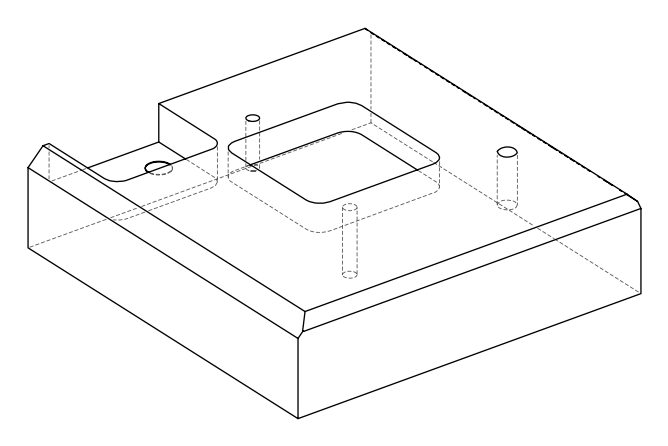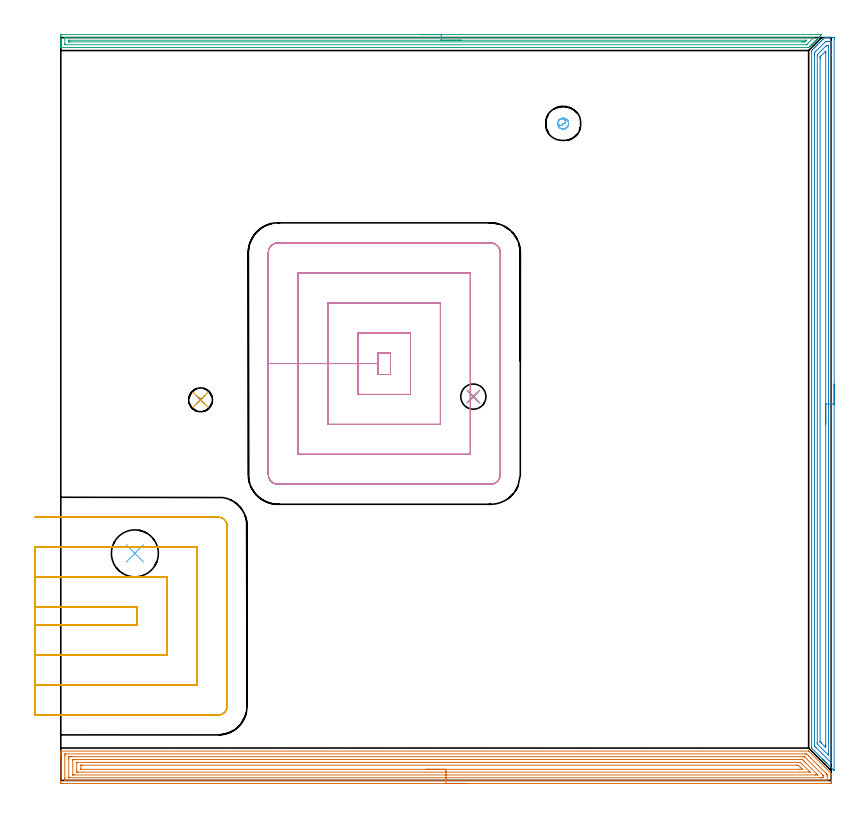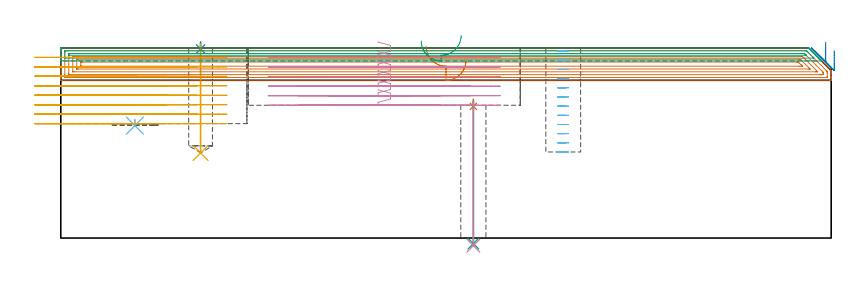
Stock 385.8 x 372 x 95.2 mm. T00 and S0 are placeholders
(PLAN: 12 operations, 7 tool changes, 76.2 min)
(1 SPOT_DRILL | STEP1HOLE | NXT0321_9005460120000 | 0.04 min | 3144 mm3)
(2 SPOT_DRILL_1 | STEP1POCKET | NXT0321_9005460120000 | 0.03 min | 1 mm3)
(3 DRILL_THROUGH_HOLE_INTO_CENTER | STEP1HOLE | NXT0301_042 | 0.29 min | 2623 mm3)
(4 DRILL_TO_ENLARGE_THROUGH_HOLE | STEP1HOLE | NXT0301_097 | 0.3 min | 6073 mm3)
(5 DRILL_BLIND_HOLE_INTO_CENTER | STEP1POCKET | UGT0301_229 | 0.22 min | 5566 mm3)
(6 INDEXABLE_INSERT_DRILL_BLIND_HOLE_FROM_SOLID | STEP1POCKET_2 | NXT0302_018 | 0.02 min | 16736 mm3)
(7 AREA_MILL | FG_CHAMFER_SURFACE | UGT0205_001 | 18.64 min | 50608 mm3)
(8 AREA_MILL_1 | FG_CHAMFER_SURFACE_1 | UGT0205_001 | 11.8 min | 22963 mm3)
(9 AREA_MILL_2 | FG_CHAMFER_SURFACE_2 | UGT0205_001 | 9.24 min | 7964 mm3)
(10 MILL_RECTANGULAR_POCKET | POCKET_RECTANGULAR_STRAIGHT | UGT0201_094 | Follow Part, ap 5, ae 75% | 15.86 min | 541771 mm3)
(11 MILL_SLOT | SLOT_PARTIAL_RECTANGULAR | UGT0201_094 | Follow Part, ap 5, ae 75% | 18.44 min | 400669 mm3)
(12 MILL_BLIND_HOLE_FROM_SOLID_MATERIAL | STEP1POCKET_1 | NXT0201_011 | Spiral | 1.37 min | 12399 mm3)
(TOOL NXT0321_9005460120000 | NC Spot Drill, 142deg, 12mm, Carbide, Uncoated | D12 PA142 FL30 Z2)
(TOOL NXT0301_042 | Carbide Drill 7.1mm [860.1-0710-057A1-MM 2214] | D7.1 PA140 FL85 Z2)
(TOOL NXT0301_097 | Carbide Drill 12.6mm [860.1-1260-063A1-MM 2214] | D12.6 PA140 FL77 Z2)
(TOOL UGT0301_229 | Twist Drill 11.9 mm | D11.9 PA118 FL100 Z2)
(TOOL NXT0302_018 | Index. Insert Drill 23.5mm [880-D2350L25-03] | D23.5 PA176 FL71 Z2)
(TOOL UGT0205_001 | Chamfer Mill 20 x 3 x 45 deg. | D20 FL50 Z2)
(TOOL UGT0201_094 | End mill 20 mm | D20 FL38 Z4)
(TOOL NXT0201_011 | ENDMILL 12mm [2P460-1200-NA 1630] | D12 FL38 Z6)
(OP 1 SPOT_DRILL)
G17 G21 G94 G90
T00 M6
G54
G17 G0 G90 X206.6 Y192.2 S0 M3
G43 Z105.2 H0
G94 G81 G98 Z65.953 F250. R69.5
G80
M5
M2
(OP 2 SPOT_DRILL_1)
G17 G21 G94 G90
T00 M6
G54
G17 G0 G90 X70. Y190.6 S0 M3
G43 Z105.2 H0
G94 G81 G98 Z94.688 F250. R98.2
G80
M5
M2
(OP 3 DRILL_THROUGH_HOLE_INTO_CENTER)
G17 G21 G94 G90
T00 M6
G54
G17 G0 G90 X206.6 Y192.2 S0 M3
G43 Z105.2 H1
G94 G73 G98 Z-2.792 F250. Q6.929 R68.5
G80
M5
M2
(OP 4 DRILL_TO_ENLARGE_THROUGH_HOLE)
G17 G21 G94 G90
T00 M6
G54
G17 G0 G90 X206.6 Y192.2 S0 M3
G43 Z105.2 H1
G94 G73 G98 Z-3.793 F250. Q11.716 R68.5
G80
M5
M2
(OP 5 DRILL_BLIND_HOLE_INTO_CENTER)
G17 G21 G94 G90
T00 M6
G54
G17 G0 G90 X70. Y190.6 S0 M3
G43 Z105.2 H0
G94 G81 G98 Z42.6 F250. R97.2
G80
M5
M2
(OP 6 INDEXABLE_INSERT_DRILL_BLIND_HOLE_FROM_SOLID)
G17 G21 G94 G90
T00 M6
G54
G17 G0 G90 X37.1 Y113.7 S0 M3
G43 Z105.2 H1
G94 G81 G98 Z56.3 F250. R59.3
G80
M5
M2
(OP 7 AREA_MILL)
G17 G21 G94 G90
T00 M6
G54
G17 G0 G90 X202.9 Y-1.5 S1061 M3
G43 Z105.2 H0
Z89.
G94 G1 X202.862 Z88.128 F250.
X202.748 Z87.264
X202.559 Z86.412
X202.297 Z85.58
X201.963 Z84.774
X201.56 Z84.
X201.092 Z83.264
X200.56 Z82.572
X199.971 Z81.929
X199.328 Z81.34
X198.636 Z80.808
X197.9 Z80.34
X197.126 Z79.937
X196.32 Z79.603
X195.488 Z79.341
X194.637 Z79.152
X193.772 Z79.038
X192.9 Z79.
X0.631
X0.084 Y-1.494 Z79.003
X0.008 Y-1.492 Z79.006
X0.004 Y-0.951 Z79.546
X0. Y-0.325 Z80.173
Y11.486 Z91.981
Y12.898 Z93.394
Y13.263 Z93.758
Y13.994 Z94.493
Y14.249 Z94.749
X0.007 Y14.659 Z95.15
X0.01 Y14.697 Z95.188
X0.184 Y14.7 Z95.2
X374.438
X374.494 Y14.695 Z95.191
X374.555 Y14.645 Z95.145
X385.616 Y3.584 Z84.082
X385.708 Y3.491 Z83.988
X385.79 Y3.406 Z83.903
X385.8 Y3.125 Z83.625
Y2.444 Z82.944
Y1.714 Z82.209
Y0.46 Z80.958
Y-0.063 Z80.432
Y-0.69 Z79.806
X385.798 Y-0.951 Z79.545
X385.792 Y-1.491 Z79.005
X385.715 Y-1.494 Z79.003
X385.169 Y-1.5 Z79.
X192.9
Y-0.086 Z80.414
X2.442 Y-0.085 Z80.415
X2.42 Y-0.084 Z80.416
X2.01 Y-0.063 Z80.437
X2.003 Y0.351 Z80.851
X2.001 Y0.825 Z81.325
X2. Y1.242 Z81.742
X2.001 Y12.375 Z92.875
X2.003 Y12.789 Z93.289
X2.01 Y13.263 Z93.763
X2.398 Y13.284 Z93.784
X2.42 Y13.285 Z93.785
X372.649
X373.475 Y13.263 Z93.763
X373.544 Y13.201 Z93.701
X374.376 Y12.375 Z92.875
X374.438 Y12.313 Z92.813
X383.381 Y3.368 Z83.868
X383.757 Y2.981 Z83.481
X383.79 Y2.925 Z83.425
X383.794 Y2.852 Z83.352
X383.798 Y2.741 Z83.241
X383.799 Y2.602 Z83.102
X383.8 Y2.186 Z82.686
X383.798 Y0.411 Z80.911
X383.79 Y-0.063 Z80.437
X383.402 Y-0.084 Z80.416
X383.381 Y-0.085 Z80.415
X192.9 Y-0.086 Z80.414
Y1.328 Z81.828
X4.208 Y1.329 Z81.829
X4.079 Y1.331 Z81.831
X4.033 Y1.333 Z81.833
X4.014 Y1.334 Z81.834
X4.01 Y1.37 Z81.87
X4.005 Y1.507 Z82.007
X4.001 Y1.714 Z82.214
X4. Y10.804 Z91.304
X4.004 Y11.486 Z91.986
X4.008 Y11.685 Z92.185
X4.024 Y11.865 Z92.365
X4.208 Y11.867 Z92.367
X4.716 Y11.87 Z92.37
X5.102 Y11.871 Z92.371
X5.609 Y11.872 Z92.372
X371.755 Y11.871 Z92.371
X372.262
X372.358 Y11.868 Z92.368
X372.405 Y11.865 Z92.365
X372.427 Y11.861 Z92.361
X372.476 Y11.816 Z92.316
X372.649 Y11.65 Z92.15
X381.592 Y2.707 Z83.207
X381.693 Y2.602 Z83.102
X381.79 Y2.497 Z82.997
X381.796 Y2.4 Z82.9
Y1.714 Z82.214
X381.793 Y1.515 Z82.015
X381.777 Y1.335 Z81.835
X381.592 Y1.333 Z81.833
X381.085 Y1.33 Z81.83
X380.698 Y1.329 Z81.829
X380.192 Y1.328 Z81.828
X192.9
Y2.743 Z83.243
X6.749
X6.1 Y2.746 Z83.246
X6.026 Y2.749 Z83.249
X6.01 Y2.751 Z83.251
X6.007 Y2.772 Z83.272
X6.004 Y2.827 Z83.327
X6.001 Y3.047 Z83.547
Y10.152 Z90.652
X6.004 Y10.373 Z90.873
X6.007 Y10.428 Z90.928
X6.01 Y10.449 Z90.949
X6.032 Y10.451 Z90.951
X6.141 Y10.454 Z90.954
X6.891 Y10.457 Z90.957
X7.032
X370.861 Y10.456 Z90.956
X371.004
X371.374 Y10.45 Z90.95
X371.755 Y10.088 Z90.588
X372.14 Y9.709 Z90.209
X372.649 Y9.202 Z89.702
X373.03 Y8.821 Z89.321
X378.36 Y3.491 Z83.991
X378.909 Y2.938 Z83.438
X379.037 Y2.802 Z83.302
X379.078 Y2.749 Z83.249
X378.909 Y2.746 Z83.246
X378.767 Y2.744 Z83.244
X378.015 Y2.743 Z83.243
X377.874
X192.9
Y4.157 Z84.657
X8.679
X8.007 Y4.158 Z84.658
X8.006 Y4.159 Z84.659
X8.002 Y4.164 Z84.664
X8.001 Y4.379 Z84.879
X8. Y5.054 Z85.554
Y8.608 Z89.108
X8.001 Y8.821 Z89.321
X8.003 Y8.99 Z89.49
X8.007 Y9.031 Z89.531
X8.009 Y9.036 Z89.536
X8.03 Y9.038 Z89.538
X8.083 Y9.041 Z89.541
X8.232 Y9.043 Z89.543
X8.456
X369.743
X369.967 Y9.042 Z89.542
X370.19 Y9.039 Z89.539
X370.335 Y9.036 Z89.536
X370.42 Y8.969 Z89.469
X370.575 Y8.821 Z89.321
X370.861 Y8.54 Z89.04
X374.438 Y4.964 Z85.464
X375.016 Y4.379 Z84.879
X375.207 Y4.183 Z84.683
X375.219 Y4.163 Z84.663
X375.153 Y4.161 Z84.661
X375.034 Y4.159 Z84.659
X374.885 Y4.157 Z84.657
X374.662
X192.9
Y5.571 Z86.071
X10.162 Y5.572 Z86.072
X10.069 Y5.574 Z86.074
X10.023 Y5.577 Z86.077
X10.01 Y5.579 Z86.079
X10.008 Y5.591 Z86.091
X10.002 Y5.731 Z86.231
X10.001 Y7.508 Z88.008
X10.005 Y7.575 Z88.075
X10.01 Y7.614 Z88.114
X10.015 Y7.623 Z88.123
X10.028 Y7.624 Z88.124
X10.174 Y7.627 Z88.127
X10.468 Y7.629 Z88.129
X10.774
X368.485 Y7.628 Z88.128
X369.072 Y7.624 Z88.124
X369.267 Y7.622 Z88.122
X369.329 Y7.612 Z88.112
X369.382 Y7.563 Z88.063
X369.489 Y7.459 Z87.959
X369.908 Y7.044 Z87.544
X369.967 Y6.986 Z87.486
X370.796 Y6.156 Z86.656
X370.861 Y6.091 Z86.591
X371.208 Y5.732 Z86.232
X371.353 Y5.578 Z86.078
X371.273 Y5.576 Z86.076
X370.861 Y5.573 Z86.073
X369.661 Y5.571 Z86.071
X192.9
X192.028 Z86.109
X191.164 Z86.223
X190.312 Z86.412
X189.48 Z86.674
X188.674 Z87.008
X187.9 Z87.411
X187.164 Z87.88
X186.472 Z88.411
X185.829 Z89.
X185.24 Z89.643
X184.709 Z90.335
X184.24 Z91.071
X183.837 Z91.845
X183.503 Z92.651
X183.241 Z93.483
X183.052 Z94.335
X182.938 Z95.199
X182.9 Z96.071
G0 Z105.2
M5
M2
(OP 8 AREA_MILL_1)
G17 G21 G94 G90
T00 M6
G54
G17 G0 G90 X387.3 Y198.45 S1061 M3
G43 Z105.2 H0
Z93.9
G94 G1 Y198.412 Z93.028 F250.
Y198.298 Z92.164
Y198.109 Z91.312
Y197.847 Z90.48
Y197.513 Z89.674
Y197.11 Z88.9
Y196.642 Z88.164
Y196.11 Z87.472
Y195.521 Z86.829
Y194.878 Z86.24
Y194.186 Z85.709
Y193.45 Z85.24
Y192.676 Z84.837
Y191.87 Z84.503
Y191.038 Z84.241
Y190.186 Z84.052
Y189.322 Z83.938
Y188.45 Z83.9
Y5.059
X387.293 Y4.919 Z83.906
X387.144 Y5.059 Z84.056
X386.695 Y5.505 Z84.505
X383.571 Y8.628 Z87.627
X383.404 Y8.794 Z87.791
X383.243 Y8.956 Z87.955
X383.124 Y9.075 Z88.074
X382.965 Y9.232 Z88.23
X382.812 Y9.387 Z88.386
X382.678 Y9.521 Z88.52
X382.527 Y9.671 Z88.668
X382.381 Y9.818 Z88.817
X382.232 Y9.967 Z88.966
X382.088 Y10.109 Z89.107
X381.95 Y10.249 Z89.248
X381.786 Y10.413 Z89.412
X381.65 Y10.548 Z89.546
X381.519 Y10.68 Z89.679
X376.008 Y16.192 Z95.191
X376.003 Y16.203 Z95.196
X376. Y16.214 Z95.2
Y365.148
X376.006 Y365.502 Z95.192
X376.095 Y365.594 Z95.103
X376.388 Y365.891 Z94.807
X376.539 Y366.041 Z94.658
X377.265 Y366.767 Z93.931
X377.629 Y367.129 Z93.571
X377.786 Y367.287 Z93.413
X378.027 Y367.528 Z93.171
X378.142 Y367.644 Z93.054
X378.711 Y368.211 Z92.488
X378.919 Y368.42 Z92.279
X379.019 Y368.521 Z92.177
X379.458 Y368.958 Z91.742
X379.896 Y369.398 Z91.3
X380.13 Y369.63 Z91.07
X380.773 Y370.275 Z90.423
X380.963 Y370.464 Z90.236
X381.003 Y370.503 Z90.197
X381.65 Y371.151 Z89.547
X381.797 Y371.297 Z89.403
X382.148 Y371.649 Z89.051
X382.343 Y371.841 Z88.857
X382.501 Y371.99 Z88.698
X382.527 Y371.993 Z88.672
X383.151 Y372. Z88.049
X384.593 Z86.604
X385.158 Z86.039
X385.47 Z85.727
X386.035 Z85.16
X386.629 Z84.566
X386.912 Y371.997 Z84.284
X387.291 Y371.99 Z83.904
X387.296 Y371.786 Z83.901
X387.299 Y371.395
X387.3 Y188.45 Z83.9
X385.886 Z85.314
X385.885 Y9.075 Z85.315
X385.883 Y8.847 Z85.317
X385.88 Y8.792 Z85.32
X385.879 Y8.783 Z85.321
X385.862 Y8.796 Z85.338
X385.812 Y8.842 Z85.388
X385.575 Y9.075 Z85.625
X378.142 Y16.508 Z93.058
X377.547 Y17.106 Z93.653
X377.46 Y17.201 Z93.74
X377.421 Y17.25 Z93.779
X377.42 Y17.292 Z93.78
X377.417 Y17.477 Z93.783
X377.414 Y17.847 Z93.786
Y17.999
Y363.363
X377.416 Y364.103 Z93.784
X377.418 Y364.256 Z93.782
X377.421 Y364.436 Z93.779
X377.526 Y364.564 Z93.674
X377.682 Y364.724 Z93.518
X378.098 Y365.148 Z93.102
X382.56 Y369.61 Z88.64
X382.847 Y369.889 Z88.353
X382.928 Y369.967 Z88.272
X382.968 Y369.99 Z88.232
X383.025 Y369.996 Z88.175
X383.404 Y369.999 Z87.796
X383.898 Y370. Z87.302
X385.158 Z86.042
X385.652 Z85.548
X385.82 Y369.997 Z85.38
X385.848 Y369.995 Z85.352
X385.873 Y369.991 Z85.327
X385.879 Y369.957 Z85.321
X385.883 Y369.764 Z85.317
X385.885 Y369.61 Z85.315
X385.886 Y368.869 Z85.314
Y363.231
Y188.45
X384.471 Z86.729
Y13.343
X384.469 Y12.644 Z86.731
X384.468 Y12.643 Z86.732
X384.458 Y12.644 Z86.742
X384.281 Y12.819 Z86.919
X378.919 Y18.18 Z92.281
X378.87 Y18.231 Z92.33
X378.847 Y18.259 Z92.353
X378.838 Y18.272 Z92.362
X378.835 Y18.31 Z92.365
X378.83 Y18.697 Z92.37
X378.829 Y18.891 Z92.371
X378.828 Y19.085 Z92.372
X378.829 Y362.664 Z92.371
X378.834 Y363.363 Z92.366
X378.835 Y363.408 Z92.365
X378.854 Y363.443 Z92.346
X378.895 Y363.489 Z92.305
X379.019 Y363.619 Z92.181
X383.226 Y367.825 Z87.974
X383.318 Y367.913 Z87.882
X383.404 Y367.99 Z87.796
X384.111 Y367.998 Z87.089
X384.281 Y367.995 Z86.919
X384.446 Y367.99 Z86.754
X384.464 Y367.825 Z86.736
X384.468 Y367.635 Z86.732
X384.471 Y366.933 Z86.729
Y366.739
Y188.45
X383.057 Z88.143
Y17.999
X383.056 Y17.46 Z88.144
X383.054 Y17.106 Z88.146
X383.05 Y16.574 Z88.15
X382.527 Y17.032 Z88.673
X382.445 Y17.106 Z88.755
X380.773 Y18.776 Z90.427
X380.658 Y18.891 Z90.542
X380.538 Y19.013 Z90.662
X380.289 Y19.272 Z90.911
X380.249 Y19.319 Z90.951
X380.247 Y19.331 Z90.953
X380.244 Y19.364 Z90.956
X380.243 Y19.431 Z90.957
Y361.578
X380.245 Y362.116 Z90.955
X380.247 Y362.294 Z90.953
X380.25 Y362.378 Z90.95
X380.329 Y362.471 Z90.871
X380.55 Y362.698 Z90.65
X380.773 Y362.924 Z90.427
X380.991 Y363.142 Z90.209
X382.76 Y364.911 Z88.44
X382.997 Y365.148 Z88.203
X383.017 Y365.165 Z88.183
X383.025 Y365.169 Z88.175
X383.05 Y365.177 Z88.15
X383.053 Y365.148 Z88.147
X383.055 Y365.076 Z88.145
X383.057 Y364.609 Z88.143
Y364.256
Y188.45
Y187.578 Z88.181
Y186.714 Z88.295
Y185.862 Z88.483
Y185.03 Z88.746
Y184.224 Z89.08
Y183.45 Z89.482
Y182.714 Z89.951
Y182.022 Z90.482
Y181.379 Z91.072
Y180.79 Z91.715
Y180.258 Z92.407
Y179.79 Z93.143
Y179.387 Z93.917
Y179.053 Z94.723
Y178.791 Z95.555
Y178.602 Z96.406
Y178.488 Z97.271
Y178.45 Z98.143
G0 Z105.2
M5
M2
(OP 9 AREA_MILL_2)
G17 G21 G94 G90
T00 M6
G54
G17 G0 G90 X180.5 Y373.5 S1061 M3
G43 Z105.2 H0
Z98.7
G94 G1 X180.538 Z97.828 F250.
X180.652 Z96.964
X180.841 Z96.112
X181.103 Z95.28
X181.437 Z94.474
X181.84 Z93.7
X182.309 Z92.964
X182.84 Z92.272
X183.429 Z91.629
X184.072 Z91.04
X184.764 Z90.508
X185.5 Z90.04
X186.274 Z89.637
X187.08 Z89.303
X187.912 Z89.041
X188.764 Z88.852
X189.628 Z88.738
X190.5 Z88.7
X380.766
X380.975 Y373.494 Z88.704
X380.981 Y373.492 Z88.705
X380.975 Y373.474 Z88.724
X380.547 Y373.047 Z89.153
X380.423 Y372.922 Z89.276
X379.873 Y372.372 Z89.827
X379.829 Y372.328 Z89.869
X379.784 Y372.283 Z89.916
X379.577 Y372.077 Z90.122
X379.532 Y372.031 Z90.166
X379.486 Y371.985 Z90.214
X379.281 Y371.781 Z90.418
X379.236 Y371.734 Z90.463
X379.188 Y371.687 Z90.512
X378.985 Y371.485 Z90.714
X378.939 Y371.437 Z90.76
X378.89 Y371.389 Z90.81
X378.69 Y371.189 Z91.01
X378.642 Y371.14 Z91.057
X378.592 Y371.092 Z91.107
X378.394 Y370.893 Z91.306
X378.345 Y370.844 Z91.353
X378.294 Y370.794 Z91.405
X378.098 Y370.597 Z91.602
X378.048 Y370.547 Z91.65
X377.996 Y370.496 Z91.703
X377.802 Y370.302 Z91.897
X377.751 Y370.25 Z91.947
X377.699 Y370.198 Z92.001
X377.506 Y370.006 Z92.193
X377.455 Y369.953 Z92.244
X377.401 Y369.9 Z92.299
X377.21 Y369.71 Z92.489
X377.158 Y369.656 Z92.541
X377.103 Y369.602 Z92.597
X376.915 Y369.414 Z92.785
X376.861 Y369.359 Z92.837
X376.805 Y369.304 Z92.894
X376.619 Y369.118 Z93.081
X376.564 Y369.063 Z93.134
X376.507 Y369.007 Z93.192
X376.323 Y368.822 Z93.377
X376.267 Y368.766 Z93.431
X376.209 Y368.709 Z93.49
X376.027 Y368.526 Z93.672
X375.97 Y368.469 Z93.728
X375.911 Y368.411 Z93.788
X375.731 Y368.231 Z93.968
X375.674 Y368.172 Z94.025
X375.614 Y368.113 Z94.086
X375.435 Y367.935 Z94.264
X375.377 Y367.875 Z94.321
X375.316 Y367.815 Z94.384
X375.139 Y367.639 Z94.56
X375.08 Y367.578 Z94.618
X374.618 Y367.118 Z95.079
X374.503 Y367.005 Z95.191
X374.124 Y367. Z95.2
X0.174
X0.059 Y367.004 Z95.19
X0.01 Y367.04 Z95.152
X0.006 Y367.05 Z95.141
X0. Y367.451 Z94.749
Y367.775 Z94.424
Y368.469 Z93.726
Y369.706 Z92.491
Y370.25 Z91.945
Y370.869 Z91.327
Y372.65 Z89.547
X0.002 Y372.922 Z89.275
X0.008 Y373.491 Z88.706
X0.047 Y373.493 Z88.704
X0.621 Y373.5 Z88.7
X190.5
Y372.086 Z90.114
X376.805 Y372.085 Z90.115
X376.86 Y372.084 Z90.116
X376.969 Y372.079 Z90.121
X377.11 Y372.071 Z90.129
X377.074 Y372.031 Z90.169
X376.942 Y371.894 Z90.306
X376.805 Y371.755 Z90.445
X374.124 Y369.074 Z93.126
X373.819 Y368.773 Z93.427
X373.507 Y368.469 Z93.731
X373.446 Y368.421 Z93.779
X373.341 Y368.417 Z93.783
X373.285 Y368.415 Z93.785
X2.353
X2.243 Y368.416 Z93.784
X2.027 Y368.421 Z93.779
X2.009 Y368.431 Z93.769
X2.006 Y368.443 Z93.757
X2.003 Y368.469 Z93.731
X2. Y368.875 Z93.325
X2.001 Y371.546 Z90.654
X2.008 Y372.031 Z90.169
X2.01 Y372.075 Z90.125
X2.188 Y372.082 Z90.118
X2.298 Y372.085 Z90.115
X2.353 Y372.086 Z90.114
X2.408
X190.5
Y370.672 Z91.528
X372.985 Y370.671 Z91.529
X373.231 Y370.669 Z91.531
X373.246 Y370.667 Z91.533
X373.253 Y370.664 Z91.536
X373.25 Y370.654 Z91.546
X373.244 Y370.645 Z91.555
X373.231 Y370.63 Z91.57
X373.041 Y370.44 Z91.76
X372.851 Y370.25 Z91.95
X372.593 Y369.995 Z92.205
X372.504 Y369.91 Z92.29
X372.435 Y369.846 Z92.354
X372.337 Y369.835 Z92.365
X371.864 Y369.831 Z92.369
X371.444 Y369.829 Z92.371
X370.973 Y369.828 Z92.372
X4.618 Y369.829 Z92.371
X4.195 Y369.831 Z92.369
X4.055 Y369.833 Z92.367
X4.013 Y369.835 Z92.365
X4.008 Y369.926 Z92.274
X4.003 Y370.056 Z92.144
X4.001 Y370.25 Z91.95
X4.002 Y370.442 Z91.758
X4.01 Y370.638 Z91.562
X4.018 Y370.665 Z91.535
X4.037 Y370.667 Z91.533
X4.089 Y370.67 Z91.53
X4.195 Y370.671 Z91.529
X190.5 Y370.672 Z91.528
X191.372 Z91.567
X192.237 Z91.68
X193.088 Z91.869
X193.92 Z92.132
X194.726 Z92.465
X195.5 Z92.868
X196.236 Z93.337
X196.928 Z93.868
X197.571 Z94.457
X198.16 Z95.101
X198.692 Z95.793
X199.16 Z96.528
X199.563 Z97.302
X199.897 Z98.108
X200.159 Z98.94
X200.348 Z99.792
X200.462 Z100.657
X200.5 Z101.528
G0 Z105.2
M5
M2
(OP 10 MILL_RECTANGULAR_POCKET)
G17 G21 G94 G90
T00 M6
G54
G17 G0 G90 X158.9 Y203.598 S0 M3
G43 Z105.2 H0
Z98.2
G94 G1 Y203.3 Z98.12 F250.
X165.1 Z96.459
Y214.2 Z93.538
X158.9 Z91.877
Y208.75 Z90.417
Y203.3 F500.
X165.1
Y214.2
X158.9
Y208.75
X148.9
Y193.3
X175.1
Y224.2
X148.9
Y208.75
X133.9
Y178.3
X190.1
Y239.2
X133.9
Y208.75
X118.9
Y163.3
X205.1
Y254.2
X118.9
Y208.75
X103.9
Y153.2
G3 X108.8 Y148.3 R4.9
G1 X215.2
G3 X220.1 Y153.2 R4.9
G1 Y264.3
G3 X215.2 Y269.2 R4.9
G1 X108.8
G3 X103.9 Y264.3 R4.9
G1 Y208.75
Y207.75
G0 X158.9 Y203.598 Z93.417
G1 Y203.3 Z93.337 F250.
X165.1 Z91.676
Y214.2 Z88.755
X158.9 Z87.094
Y208.75 Z85.633
Y203.3 F500.
X165.1
Y214.2
X158.9
Y208.75
X148.9
Y193.3
X175.1
Y224.2
X148.9
Y208.75
X133.9
Y178.3
X190.1
Y239.2
X133.9
Y208.75
X118.9
Y163.3
X205.1
Y254.2
X118.9
Y208.75
X103.9
Y153.2
G3 X108.8 Y148.3 R4.9
G1 X215.2
G3 X220.1 Y153.2 R4.9
G1 Y264.3
G3 X215.2 Y269.2 R4.9
G1 X108.8
G3 X103.9 Y264.3 R4.9
G1 Y208.75
Y207.75
G0 X158.9 Y203.598 Z88.633
G1 Y203.3 Z88.553 F250.
X165.1 Z86.892
Y214.2 Z83.972
X158.9 Z82.31
Y208.75 Z80.85
Y203.3 F500.
X165.1
Y214.2
X158.9
Y208.75
X148.9
Y193.3
X175.1
Y224.2
X148.9
Y208.75
X133.9
Y178.3
X190.1
Y239.2
X133.9
Y208.75
X118.9
Y163.3
X205.1
Y254.2
X118.9
Y208.75
X103.9
Y153.2
G3 X108.8 Y148.3 R4.9
G1 X215.2
G3 X220.1 Y153.2 R4.9
G1 Y264.3
G3 X215.2 Y269.2 R4.9
G1 X108.8
G3 X103.9 Y264.3 R4.9
G1 Y208.75
Y207.75
G0 X158.9 Y203.598 Z83.85
G1 Y203.3 Z83.77 F250.
X165.1 Z82.109
Y214.2 Z79.188
X158.9 Z77.527
Y208.75 Z76.067
Y203.3 F500.
X165.1
Y214.2
X158.9
Y208.75
X148.9
Y193.3
X175.1
Y224.2
X148.9
Y208.75
X133.9
Y178.3
X190.1
Y239.2
X133.9
Y208.75
X118.9
Y163.3
X205.1
Y254.2
X118.9
Y208.75
X103.9
Y153.2
G3 X108.8 Y148.3 R4.9
G1 X215.2
G3 X220.1 Y153.2 R4.9
G1 Y264.3
G3 X215.2 Y269.2 R4.9
G1 X108.8
G3 X103.9 Y264.3 R4.9
G1 Y208.75
Y207.75
G0 X158.9 Y203.598 Z79.067
G1 Y203.3 Z78.987 F250.
X165.1 Z77.326
Y214.2 Z74.405
X158.9 Z72.744
Y208.75 Z71.283
Y203.3 F500.
X165.1
Y214.2
X158.9
Y208.75
X148.9
Y193.3
X175.1
Y224.2
X148.9
Y208.75
X133.9
Y178.3
X190.1
Y239.2
X133.9
Y208.75
X118.9
Y163.3
X205.1
Y254.2
X118.9
Y208.75
X103.9
Y153.2
G3 X108.8 Y148.3 R4.9
G1 X215.2
G3 X220.1 Y153.2 R4.9
G1 Y264.3
G3 X215.2 Y269.2 R4.9
G1 X108.8
G3 X103.9 Y264.3 R4.9
G1 Y208.75
Y207.75
G0 X158.9 Y203.598 Z74.283
G1 Y203.3 Z74.204 F250.
X165.1 Z72.542
Y214.2 Z69.622
X158.9 Z67.96
Y208.75 Z66.5
Y203.3 F500.
X165.1
Y214.2
X158.9
Y208.75
X148.9
Y193.3
X175.1
Y224.2
X148.9
Y208.75
X133.9
Y178.3
X190.1
Y239.2
X133.9
Y208.75
X118.9
Y163.3
X205.1
Y254.2
X118.9
Y208.75
X103.9
Y153.2
G3 X108.8 Y148.3 R4.9
G1 X215.2
G3 X220.1 Y153.2 R4.9
G1 Y264.3
G3 X215.2 Y269.2 R4.9
G1 X108.8
G3 X103.9 Y264.3 R4.9
G1 Y208.75
Y207.75
G0 Z105.2
M5
M2
(OP 11 MILL_SLOT)
G17 G21 G94 G90
T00 M6
G54
G17 G0 G90 X-13. Y77.8 S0 M3
G43 Z105.2 H0
Z90.462
G94 G1 X-10. F250.
X38.2 F500.
Y86.8
X-10.
X-13. F250.
Y62.8
X-10.
X53.2 F500.
Y101.8
X-10.
X-13. F250.
Y47.8
X-10.
X68.2 F500.
Y116.8
X-10.
X-13. F250.
Y32.8
X-10.
X79. F500.
G3 X83.2 Y37. R4.2
G1 Y127.6
G3 X79. Y131.8 R4.2
G1 X-10.
X-13. F250.
G0 Y77.8 Z85.725
G1 X-10.
X38.2 F500.
Y86.8
X-10.
X-13. F250.
Y62.8
X-10.
X53.2 F500.
Y101.8
X-10.
X-13. F250.
Y47.8
X-10.
X68.2 F500.
Y116.8
X-10.
X-13. F250.
Y32.8
X-10.
X79. F500.
G3 X83.2 Y37. R4.2
G1 Y127.6
G3 X79. Y131.8 R4.2
G1 X-10.
X-13. F250.
G0 Y77.8 Z80.987
G1 X-10.
X38.2 F500.
Y86.8
X-10.
X-13. F250.
Y62.8
X-10.
X53.2 F500.
Y101.8
X-10.
X-13. F250.
Y47.8
X-10.
X68.2 F500.
Y116.8
X-10.
X-13. F250.
Y32.8
X-10.
X79. F500.
G3 X83.2 Y37. R4.2
G1 Y127.6
G3 X79. Y131.8 R4.2
G1 X-10.
X-13. F250.
G0 Y77.8 Z76.25
G1 X-10.
X38.2 F500.
Y86.8
X-10.
X-13. F250.
Y62.8
X-10.
X53.2 F500.
Y101.8
X-10.
X-13. F250.
Y47.8
X-10.
X68.2 F500.
Y116.8
X-10.
X-13. F250.
Y32.8
X-10.
X79. F500.
G3 X83.2 Y37. R4.2
G1 Y127.6
G3 X79. Y131.8 R4.2
G1 X-10.
X-13. F250.
G0 Y77.8 Z71.512
G1 X-10.
X38.2 F500.
Y86.8
X-10.
X-13. F250.
Y62.8
X-10.
X53.2 F500.
Y101.8
X-10.
X-13. F250.
Y47.8
X-10.
X68.2 F500.
Y116.8
X-10.
X-13. F250.
Y32.8
X-10.
X79. F500.
G3 X83.2 Y37. R4.2
G1 Y127.6
G3 X79. Y131.8 R4.2
G1 X-10.
X-13. F250.
G0 Y77.8 Z66.775
G1 X-10.
X38.2 F500.
Y86.8
X-10.
X-13. F250.
Y62.8
X-10.
X53.2 F500.
Y101.8
X-10.
X-13. F250.
Y47.8
X-10.
X68.2 F500.
Y116.8
X-10.
X-13. F250.
Y32.8
X-10.
X79. F500.
G3 X83.2 Y37. R4.2
G1 Y127.6
G3 X79. Y131.8 R4.2
G1 X-10.
X-13. F250.
G0 Y77.8 Z62.037
G1 X-10.
X38.2 F500.
Y86.8
X-10.
X-13. F250.
Y62.8
X-10.
X53.2 F500.
Y101.8
X-10.
X-13. F250.
Y47.8
X-10.
X68.2 F500.
Y116.8
X-10.
X-13. F250.
Y32.8
X-10.
X79. F500.
G3 X83.2 Y37. R4.2
G1 Y127.6
G3 X79. Y131.8 R4.2
G1 X-10.
X-13. F250.
G0 Y77.8 Z57.3
G1 X-10.
X38.2 F500.
Y86.8
X-10.
X-13. F250.
Y62.8
X-10.
X53.2 F500.
Y101.8
X-10.
X-13. F250.
Y47.8
X-10.
X68.2 F500.
Y116.8
X-10.
X-13. F250.
Y32.8
X-10.
X79. F500.
G3 X83.2 Y37. R4.2
G1 Y127.6
G3 X79. Y131.8 R4.2
G1 X-10.
X-13. F250.
G0 Z105.2
M5
M2
(OP 12 MILL_BLIND_HOLE_FROM_SOLID_MATERIAL)
G17 G21 G94 G90
T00 M6
G54
G17 G0 G90 X251.6 Y328.9 S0 M3
G43 Z105.2 H1
Z93.608
G94 G3 X251.969 Y331.231 R1.195 F250.
X249.032 Y329.734 R2.331
X250.766 Y326.332 R2.7
X249.032 Y329.734 R-2.7
X249.899 Y328.033 R1.35
X251.6 Y328.9 R1.35
G0 Z89.017
G3 X251.969 Y331.231 R1.195
X249.032 Y329.734 R2.331
X250.766 Y326.332 R2.7
X249.032 Y329.734 R-2.7
X249.899 Y328.033 R1.35
X251.6 Y328.9 R1.35
G0 Z84.425
G3 X251.969 Y331.231 R1.195
X249.032 Y329.734 R2.331
X250.766 Y326.332 R2.7
X249.032 Y329.734 R-2.7
X249.899 Y328.033 R1.35
X251.6 Y328.9 R1.35
G0 Z79.833
G3 X251.969 Y331.231 R1.195
X249.032 Y329.734 R2.331
X250.766 Y326.332 R2.7
X249.032 Y329.734 R-2.7
X249.899 Y328.033 R1.35
X251.6 Y328.9 R1.35
G0 Z75.242
G3 X251.969 Y331.231 R1.195
X249.032 Y329.734 R2.331
X250.766 Y326.332 R2.7
X249.032 Y329.734 R-2.7
X249.899 Y328.033 R1.35
X251.6 Y328.9 R1.35
G0 Z70.65
G3 X251.969 Y331.231 R1.195
X249.032 Y329.734 R2.331
X250.766 Y326.332 R2.7
X249.032 Y329.734 R-2.7
X249.899 Y328.033 R1.35
X251.6 Y328.9 R1.35
G0 Z66.058
G3 X251.969 Y331.231 R1.195
X249.032 Y329.734 R2.331
X250.766 Y326.332 R2.7
X249.032 Y329.734 R-2.7
X249.899 Y328.033 R1.35
X251.6 Y328.9 R1.35
G0 Z61.467
G3 X251.969 Y331.231 R1.195
X249.032 Y329.734 R2.331
X250.766 Y326.332 R2.7
X249.032 Y329.734 R-2.7
X249.899 Y328.033 R1.35
X251.6 Y328.9 R1.35
G0 Z56.875
G3 X251.969 Y331.231 R1.195
X249.032 Y329.734 R2.331
X250.766 Y326.332 R2.7
X249.032 Y329.734 R-2.7
X249.899 Y328.033 R1.35
X251.6 Y328.9 R1.35
G0 Z52.283
G3 X251.969 Y331.231 R1.195
X249.032 Y329.734 R2.331
X250.766 Y326.332 R2.7
X249.032 Y329.734 R-2.7
X249.899 Y328.033 R1.35
X251.6 Y328.9 R1.35
G0 Z47.692
G3 X251.969 Y331.231 R1.195
X249.032 Y329.734 R2.331
X250.766 Y326.332 R2.7
X249.032 Y329.734 R-2.7
X249.899 Y328.033 R1.35
X251.6 Y328.9 R1.35
G0 Z43.1
G3 X251.969 Y331.231 R1.195
X249.032 Y329.734 R2.331
X250.766 Y326.332 R2.7
X249.032 Y329.734 R-2.7
X249.899 Y328.033 R1.35
X251.6 Y328.9 R1.35
G0 Z105.2
M5
M2
